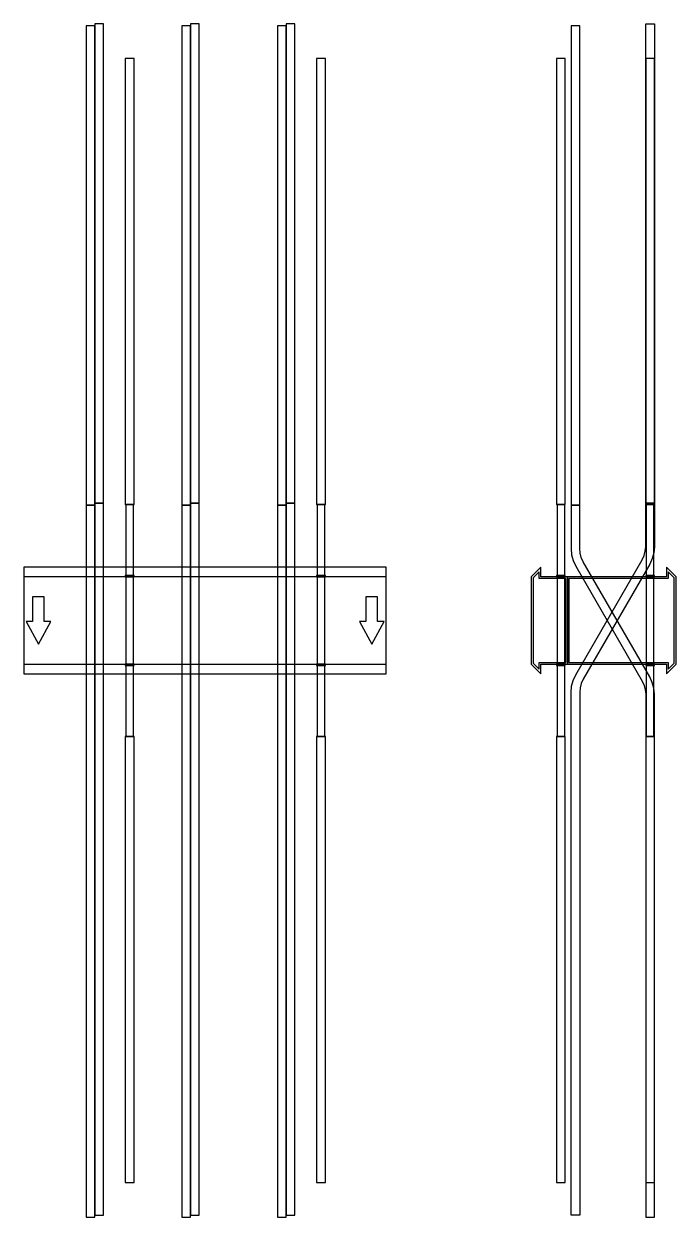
# Model space of a CAD drawing. Extents: x 0 to 900, y -823 to 823.
import ezdxf

# ---------------------------------------------------------------- set-up
doc = ezdxf.new("R2010")
doc.units = 0
doc.layers.add('Halfen', color=7, linetype='CONTINUOUS')

msp = doc.modelspace()

# ---------------------------------------------------------------- linework, layer by layer
at = {"layer": 'Halfen', "color": 7}
for points in [[(110, 161.914), (110, 822.914), (98, 822.914), (98, 161.914)], [(242, 161.914), (242, 822.914), (230, 822.914), (230, 161.914)], [(374, 161.914), (374, 822.914), (362, 822.914), (362, 161.914)], [(858, 161.914), (858, 822.914), (870, 822.914), (870, 161.914)], [(98, 159.254), (98, 820.254), (86, 820.254), (86, 159.254)], [(230, 159.254), (230, 820.254), (218, 820.254), (218, 159.254)], [(362, 159.254), (362, 820.254), (350, 820.254), (350, 159.254)], [(767, 159.254), (767, 820.254), (755, 820.254), (755, 159.254)], [(152, 160), (152, 775), (140, 775), (140, 160)], [(416, 160), (416, 775), (404, 775), (404, 160)], [(747, 160), (747, 775), (735, 775), (735, 160)], [(870, 160), (870, 775), (858, 775), (858, 160)], [(98, -822.914), (98, 159.254), (86, 159.254), (86, -822.914)], [(110, -820.254), (110, 161.914), (98, 161.914), (98, -820.254)], [(151.25, 62), (151.25, 160), (140.75, 160), (140.75, 62)], [(230, -822.914), (230, 159.254), (218, 159.254), (218, -822.914)], [(242, -820.254), (242, 161.914), (230, 161.914), (230, -820.254)], [(362, -822.914), (362, 159.254), (350, 159.254), (350, -822.914)], [(374, -820.254), (374, 161.914), (362, 161.914), (362, -820.254)], [(415.25, 62), (415.25, 160), (404.75, 160), (404.75, 62)], [(746.25, 62), (746.25, 160), (735.75, 160), (735.75, 62)], [(755, -820.254), (755, -99.124), (755.729, -90.789), (757.895, -82.707), (761.431, -75.124), (853.177, 83.785), (855.829, 89.472), (857.453, 95.533), (858, 101.785), (858, 161.914), (870, 161.914), (870, 101.785), (869.271, 93.449), (867.105, 85.368), (863.569, 77.785), (771.823, -81.124), (769.171, -86.812), (767.547, -92.873), (767, -99.124), (767, -820.254)], [(870, -822.914), (870, -101.785), (869.271, -93.449), (867.105, -85.368), (863.569, -77.785), (771.823, 81.124), (769.171, 86.812), (767.547, 92.873), (767, 99.124), (767, 159.254), (755, 159.254), (755, 99.124), (755.729, 90.789), (757.895, 82.707), (761.431, 75.124), (853.177, -83.785), (855.829, -89.472), (857.453, -95.533), (858, -101.785), (858, -822.914)], [(869.25, 62), (869.25, 160), (858.75, 160), (858.75, 62)], [(0, -73.5), (500, -73.5), (500, 73.5), (0, 73.5)], [(750, -60), (750, 60), (713.5, 60), (713.5, 73.5), (700, 60), (700, -60), (713.5, -73.5), (713.5, -60)], [(748, -58), (748, 58), (711, 58), (711, 67.25), (702.5, 58.75), (702.5, -58.75), (711, -67.25), (711, -58)], [(900, -60), (900, 60), (886.5, 73.5), (886.5, 60), (750, 60), (750, -60), (886.5, -60), (886.5, -73.5)], [(897.5, -58.75), (897.5, 58.75), (889, 67.25), (889, 58), (752, 58), (752, -58), (889, -58), (889, -67.25)], [(0, -60), (500, -60), (500, 60), (0, 60)], [(152, 60), (152, 62), (140, 62), (140, 60)], [(151.25, -60), (151.25, 60), (140.75, 60), (140.75, -60)], [(416, 60), (416, 62), (404, 62), (404, 60)], [(415.25, -60), (415.25, 60), (404.75, 60), (404.75, -60)], [(747, 60), (747, 62), (735, 62), (735, 60)], [(746.25, -60), (746.25, 60), (735.75, 60), (735.75, -60)], [(870, 60), (870, 62), (858, 62), (858, 60)], [(869.25, -60), (869.25, 60), (858.75, 60), (858.75, -60)], [(20, -32.5), (37, -1.5), (28, -1.5), (28, 32.5), (12, 32.5), (12, -1.5), (3, -1.5)], [(480, -32.5), (497, -1.5), (488, -1.5), (488, 32.5), (472, 32.5), (472, -1.5), (463, -1.5)], [(152, -62), (152, -60), (140, -60), (140, -62)], [(151.25, -160), (151.25, -62), (140.75, -62), (140.75, -160)], [(416, -62), (416, -60), (404, -60), (404, -62)], [(415.25, -160), (415.25, -62), (404.75, -62), (404.75, -160)], [(747, -62), (747, -60), (735, -60), (735, -62)], [(746.25, -160), (746.25, -62), (735.75, -62), (735.75, -160)], [(870, -62), (870, -60), (858, -60), (858, -62)], [(869.25, -160), (869.25, -62), (858.75, -62), (858.75, -160)], [(152, -775), (152, -160), (140, -160), (140, -775)], [(416, -775), (416, -160), (404, -160), (404, -775)], [(747, -775), (747, -160), (735, -160), (735, -775)], [(870, -775), (870, -160), (858, -160), (858, -775)]]:
    msp.add_lwpolyline(points, close=True, dxfattribs=at)

doc.saveas('drawing.dxf')
